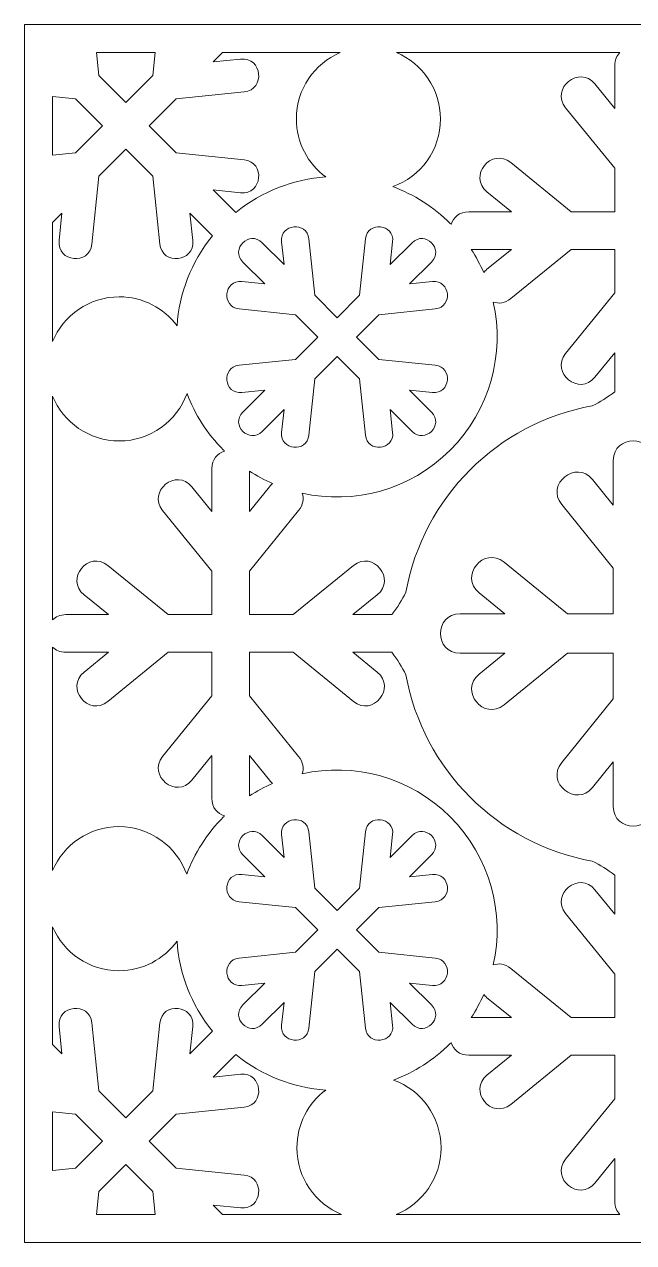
# Model space of a CAD drawing. Header units: inches. Extents: x 0 to 6, y -6 to 0.
# Drawn here: x 0 to 3, y -6 to 0 of the extents above; entities that cross this region are included whole.
import ezdxf

# ---------------------------------------------------------------- set-up
doc = ezdxf.new("R2010")
doc.units = ezdxf.units.IN
doc.header["$MEASUREMENT"] = 0
doc.layers.add('5-2 - Coasters Laser Cut', color=7, linetype='Continuous', lineweight=0)

msp = doc.modelspace()

# ---------------------------------------------------------------- linework, layer by layer
at = {"layer": '5-2 - Coasters Laser Cut'}
for points, knots in [([(0, 0), (0, 0), (0, -6), (0, -6), (0, -6), (6, -6), (6, -6), (6, -6), (6, 0), (6, 0), (6, 0), (0, 0), (0, 0)], [0, 0, 0, 0, 1, 1, 1, 2, 2, 2, 3, 3, 3, 4, 4, 4, 4]), ([(0.6327208333333374, -0.2525166666666665), (0.6327208333333374, -0.2525166666666665), (0.5000263888888918, -0.3852111111111122), (0.5000263888888918, -0.3852111111111122), (0.5000263888888918, -0.3852111111111122), (0.3673319444444461, -0.2525166666666665), (0.3673319444444461, -0.2525166666666665), (0.3673319444444461, -0.2525166666666665), (0.3555736111111148, -0.1388888888888889), (0.3555736111111148, -0.1388888888888889), (0.3555736111111148, -0.1388888888888889), (0.6444791666666686, -0.1388888888888889), (0.6444791666666686, -0.1388888888888889), (0.6444791666666686, -0.1388888888888889), (0.6327208333333374, -0.2525166666666665), (0.6327208333333374, -0.2525166666666665)], [0, 0, 0, 0, 1, 1, 1, 2, 2, 2, 3, 3, 3, 4, 4, 4, 5, 5, 5, 5]), ([(1.339237500000005, -0.4655013888888865), (1.339237500000005, -0.5829791666666703), (1.396365242502623, -0.6870763888888911), (1.484315240280819, -0.7516569444444486), (1.326226388888888, -0.7625444444444409), (1.170781944444444, -0.820608333333338), (1.041090277777773, -0.9262749999999943), (1.041090277777773, -0.9262749999999943), (0.9296736111111082, -0.8148597222222203), (0.9296736111111082, -0.8148597222222203), (0.9296736111111082, -0.8148597222222203), (1.06500972222222, -0.8290708333333389), (1.06500972222222, -0.8290708333333389), (1.171454166666661, -0.8401222222222234), (1.18858611111111, -0.6786652777777819), (1.081801388888884, -0.6673125000000053), (1.081801388888884, -0.6673125000000053), (0.7475388888888876, -0.6327222222222165), (0.7475388888888876, -0.6327222222222165), (0.7475388888888876, -0.6327222222222165), (0.6148430555555504, -0.5000277777777834), (0.6148430555555504, -0.5000277777777834), (0.6148430555555504, -0.5000277777777834), (0.7475388888888876, -0.3673347222222168), (0.7475388888888876, -0.3673347222222168), (0.7475388888888876, -0.3673347222222168), (1.081801388888884, -0.3327430555555616), (1.081801388888884, -0.3327430555555616), (1.188615277777772, -0.3213902777777724), (1.171411111111107, -0.1599347222222225), (1.065016666666666, -0.1709930555555527), (1.065016666666666, -0.1709930555555527), (0.9296722222222165, -0.1851999999999963), (0.9296722222222165, -0.1851999999999963), (0.9296722222222165, -0.1851999999999963), (0.9759833333333364, -0.1388888888888889), (0.9759833333333364, -0.1388888888888889), (0.9759833333333364, -0.1388888888888889), (1.555201349601197, -0.1388888888888889), (1.555201349601197, -0.1388888888888889), (1.428252741697077, -0.1929374999999962), (1.339237500000005, -0.3188166666666726), (1.339237500000005, -0.4655013888888865)], [0, 0, 0, 0, 1, 1, 1, 2, 2, 2, 3, 3, 3, 4, 4, 4, 5, 5, 5, 6, 6, 6, 7, 7, 7, 8, 8, 8, 9, 9, 9, 10, 10, 10, 11, 11, 11, 12, 12, 12, 13, 13, 13, 14, 14, 14, 14]), ([(2.907315204332816, -0.2045180555555564), (2.907315204332816, -0.2045180555555564), (2.907315204332816, -0.4143361111111087), (2.907315204332816, -0.4143361111111087), (2.907315204332816, -0.4143361111111087), (2.80947076236013, -0.2935430555555614), (2.80947076236013, -0.2935430555555614), (2.732466597638752, -0.1986750000000054), (2.588162434617515, -0.3151888888888834), (2.665265210447513, -0.410633333333332), (2.665265210447513, -0.410633333333332), (2.907315204332816, -0.7085611111111171), (2.907315204332816, -0.7085611111111171), (2.907315204332816, -0.7085611111111171), (2.907315204332816, -0.9229194444444475), (2.907315204332816, -0.9229194444444475), (2.907315204332816, -0.9229194444444475), (2.692956876414629, -0.9229194444444475), (2.692956876414629, -0.9229194444444475), (2.692956876414629, -0.9229194444444475), (2.39502910616314, -0.6808722222222185), (2.39502910616314, -0.6808722222222185), (2.299584664129825, -0.6037652777777744), (2.183072167073178, -0.7480708333333344), (2.277938831343312, -0.825074999999995), (2.277938831343312, -0.825074999999995), (2.398730494958524, -0.9229194444444475), (2.398730494958524, -0.9229194444444475), (2.398730494958524, -0.9229194444444475), (2.188911055814565, -0.9229194444444475), (2.188911055814565, -0.9229194444444475), (2.141076334800749, -0.9229194444444475), (2.111970779980462, -0.9510958333333341), (2.101408280247293, -0.98546111111111), (2.099866613619572, -0.983894444444445), (2.098438835877863, -0.9822569444444424), (2.09688189147275, -0.9806999999999939), (2.014131893563191, -0.8979486111111075), (1.917512451559559, -0.837636111111111), (1.814563843049149, -0.7993222222222205), (1.951220784041348, -0.7499875), (2.048915226017824, -0.6191680555555573), (2.048915226017824, -0.4655013888888865), (2.048915226017824, -0.3188166666666726), (1.959901339377615, -0.1929374999999962), (1.832951342584641, -0.1388888888888889), (1.832951342584641, -0.1388888888888889), (2.932788814800409, -0.1388888888888889), (2.932788814800409, -0.1388888888888889), (2.917406870744546, -0.1541597222222258), (2.907315204332816, -0.1759763888888857), (2.907315204332816, -0.2045180555555564)], [0, 0, 0, 0, 1, 1, 1, 2, 2, 2, 3, 3, 3, 4, 4, 4, 5, 5, 5, 6, 6, 6, 7, 7, 7, 8, 8, 8, 9, 9, 9, 10, 10, 10, 11, 11, 11, 12, 12, 12, 13, 13, 13, 14, 14, 14, 15, 15, 15, 16, 16, 16, 17, 17, 17, 17]), ([(0.2525138888888831, -0.3673347222222168), (0.2525138888888831, -0.3673347222222168), (0.3852083333333288, -0.5000277777777834), (0.3852083333333288, -0.5000277777777834), (0.3852083333333288, -0.5000277777777834), (0.2525138888888831, -0.6327222222222165), (0.2525138888888831, -0.6327222222222165), (0.2525138888888831, -0.6327222222222165), (0.1388888888888889, -0.6444805555555604), (0.1388888888888889, -0.6444805555555604), (0.1388888888888889, -0.6444805555555604), (0.1388888888888889, -0.3555749999999938), (0.1388888888888889, -0.3555749999999938), (0.1388888888888889, -0.3555749999999938), (0.2525138888888831, -0.3673347222222168), (0.2525138888888831, -0.3673347222222168)], [0, 0, 0, 0, 1, 1, 1, 2, 2, 2, 3, 3, 3, 4, 4, 4, 5, 5, 5, 5]), ([(0.1851972222222255, -0.9296749999999999), (0.1851972222222255, -0.9296749999999999), (0.1709902777777819, -1.065018055555558), (0.1709902777777819, -1.065018055555558), (0.1599333333333308, -1.171412499999999), (0.3213875000000017, -1.188616666666664), (0.3327416666666699, -1.081802777777776), (0.3327416666666699, -1.081802777777776), (0.3673319444444461, -0.7475402777777794), (0.3673319444444461, -0.7475402777777794), (0.3673319444444461, -0.7475402777777794), (0.5000263888888918, -0.6148458333333338), (0.5000263888888918, -0.6148458333333338), (0.5000263888888918, -0.6148458333333338), (0.6327208333333374, -0.7475402777777794), (0.6327208333333374, -0.7475402777777794), (0.6327208333333374, -0.7475402777777794), (0.6673111111111135, -1.081802777777776), (0.6673111111111135, -1.081802777777776), (0.67866388888889, -1.188616666666664), (0.8401194444444399, -1.171412499999999), (0.8290611111111097, -1.065018055555558), (0.8290611111111097, -1.065018055555558), (0.8148569444444494, -0.9296763888888916), (0.8148569444444494, -0.9296763888888916), (0.8148569444444494, -0.9296763888888916), (0.9262902777777778, -1.041108333333328), (0.9262902777777778, -1.041108333333328), (0.820641666666663, -1.17084166666666), (0.7626069444444409, -1.326323611111105), (0.7517680555555569, -1.484441666666662), (0.6870638888888909, -1.397856944444444), (0.5837527777777798, -1.34180277777778), (0.467347222222227, -1.34180277777778), (0.3189180555555518, -1.34180277777778), (0.1918430555555612, -1.432973611111113), (0.1388888888888889, -1.562340277777783), (0.1388888888888889, -1.562340277777783), (0.1388888888888889, -0.9759833333333364), (0.1388888888888889, -0.9759833333333364), (0.1388888888888889, -0.9759833333333364), (0.1851972222222255, -0.9296749999999999), (0.1851972222222255, -0.9296749999999999)], [0, 0, 0, 0, 1, 1, 1, 2, 2, 2, 3, 3, 3, 4, 4, 4, 5, 5, 5, 6, 6, 6, 7, 7, 7, 8, 8, 8, 9, 9, 9, 10, 10, 10, 11, 11, 11, 12, 12, 12, 13, 13, 13, 14, 14, 14, 14]), ([(1.334587499999997, -1.429836111111108), (1.334587499999997, -1.429836111111108), (1.056979166666666, -1.40110694444445), (1.056979166666666, -1.40110694444445), (0.968269444444445, -1.391679166666664), (0.9825569444444429, -1.257588888888891), (1.070918055555555, -1.26677361111111), (1.070918055555555, -1.26677361111111), (1.183322222222222, -1.278570833333333), (1.183322222222222, -1.278570833333333), (1.183322222222222, -1.278570833333333), (1.075452777777778, -1.170701388888889), (1.075452777777778, -1.170701388888889), (1.012320833333332, -1.107570833333334), (1.107697222222226, -1.01223194444444), (1.170809722222227, -1.075344444444441), (1.170809722222227, -1.075344444444441), (1.27867916666667, -1.183215277777776), (1.27867916666667, -1.183215277777776), (1.27867916666667, -1.183215277777776), (1.266875000000001, -1.070816666666663), (1.266875000000001, -1.070816666666663), (1.257698611111108, -0.9824138888888885), (1.39178746484049, -0.9681833333333365), (1.401216631268956, -1.056870833333328), (1.401216631268956, -1.056870833333328), (1.429944444444446, -1.334479166666672), (1.429944444444446, -1.334479166666672), (1.429944444444446, -1.334479166666672), (1.540148572203684, -1.444683333333336), (1.540148572203684, -1.444683333333336), (1.540148572203684, -1.444683333333336), (1.650351347197505, -1.334479166666672), (1.650351347197505, -1.334479166666672), (1.650351347197505, -1.334479166666672), (1.679080513138412, -1.056870833333328), (1.679080513138412, -1.056870833333328), (1.688508290678024, -0.9681847222222282), (1.822599953957251, -0.9824138888888885), (1.813420787522469, -1.070816666666663), (1.813420787522469, -1.070816666666663), (1.801616621154001, -1.183215277777776), (1.801616621154001, -1.183215277777776), (1.801616621154001, -1.183215277777776), (1.909487451762288, -1.075343055555549), (1.909487451762288, -1.075343055555549), (1.972601339056786, -1.012230555555561), (2.067974947758557, -1.107570833333334), (2.004844393797813, -1.170699999999998), (2.004844393797813, -1.170699999999998), (1.896973563189526, -1.278570833333333), (1.896973563189526, -1.278570833333333), (1.896973563189526, -1.278570833333333), (2.009377727016625, -1.26677361111111), (2.009377727016625, -1.26677361111111), (2.097738835895547, -1.257588888888891), (2.112026335534614, -1.391679166666664), (2.023316615553388, -1.401108333333329), (2.023316615553388, -1.401108333333329), (1.74570833333333, -1.429836111111108), (1.74570833333333, -1.429836111111108), (1.74570833333333, -1.429836111111108), (1.635504125350356, -1.540040277777772), (1.635504125350356, -1.540040277777772), (1.635504125350356, -1.540040277777772), (1.74570833333333, -1.650243055555556), (1.74570833333333, -1.650243055555556), (1.74570833333333, -1.650243055555556), (2.023316615553388, -1.678970833333336), (2.023316615553388, -1.678970833333336), (2.112004113312953, -1.688400000000001), (2.097773558116892, -1.822490277777774), (2.009370782572356, -1.813312500000001), (2.009370782572356, -1.813312500000001), (1.89697495207838, -1.801509722222224), (1.89697495207838, -1.801509722222224), (1.89697495207838, -1.801509722222224), (2.004844393797813, -1.909379166666667), (2.004844393797813, -1.909379166666667), (2.067956892203457, -1.97249305555556), (1.972616616834178, -2.067866666666671), (1.909487451762288, -2.004736111111115), (1.909487451762288, -2.004736111111115), (1.801618010042855, -1.89686527777778), (1.801618010042855, -1.89686527777778), (1.801618010042855, -1.89686527777778), (1.813415231967054, -2.009269444444448), (1.813415231967054, -2.009269444444448), (1.822598565068397, -2.09763055555556), (1.688508290678024, -2.111918055555558), (1.679080513138412, -2.023208333333337), (1.679080513138412, -2.023208333333337), (1.650351347197505, -1.745600000000005), (1.650351347197505, -1.745600000000005), (1.650351347197505, -1.745600000000005), (1.540148572203684, -1.635395833333328), (1.540148572203684, -1.635395833333328), (1.540148572203684, -1.635395833333328), (1.429944444444446, -1.745600000000005), (1.429944444444446, -1.745600000000005), (1.429944444444446, -1.745600000000005), (1.401216631268956, -2.023209722222216), (1.401216631268956, -2.023209722222216), (1.39178746484049, -2.111918055555558), (1.257697222222216, -2.09763055555556), (1.266881944444447, -2.009269444444448), (1.266881944444447, -2.009269444444448), (1.27867916666667, -1.89686527777778), (1.27867916666667, -1.89686527777778), (1.27867916666667, -1.89686527777778), (1.170809722222227, -2.004734722222224), (1.170809722222227, -2.004734722222224), (1.107679166666672, -2.067866666666671), (1.012340277777778, -1.972490277777776), (1.075452777777778, -1.909377777777775), (1.075452777777778, -1.909377777777775), (1.183322222222222, -1.801508333333332), (1.183322222222222, -1.801508333333332), (1.183322222222222, -1.801508333333332), (1.070925000000001, -1.813312500000001), (1.070925000000001, -1.813312500000001), (0.982524999999997, -1.822490277777774), (0.9682930555555532, -1.688400000000001), (1.056979166666666, -1.678972222222228), (1.056979166666666, -1.678972222222228), (1.334587499999997, -1.650243055555556), (1.334587499999997, -1.650243055555556), (1.334587499999997, -1.650243055555556), (1.444791666666661, -1.540040277777772), (1.444791666666661, -1.540040277777772), (1.444791666666661, -1.540040277777772), (1.334587499999997, -1.429836111111108), (1.334587499999997, -1.429836111111108)], [0, 0, 0, 0, 1, 1, 1, 2, 2, 2, 3, 3, 3, 4, 4, 4, 5, 5, 5, 6, 6, 6, 7, 7, 7, 8, 8, 8, 9, 9, 9, 10, 10, 10, 11, 11, 11, 12, 12, 12, 13, 13, 13, 14, 14, 14, 15, 15, 15, 16, 16, 16, 17, 17, 17, 18, 18, 18, 19, 19, 19, 20, 20, 20, 21, 21, 21, 22, 22, 22, 23, 23, 23, 24, 24, 24, 25, 25, 25, 26, 26, 26, 27, 27, 27, 28, 28, 28, 29, 29, 29, 30, 30, 30, 31, 31, 31, 32, 32, 32, 33, 33, 33, 34, 34, 34, 35, 35, 35, 36, 36, 36, 37, 37, 37, 38, 38, 38, 39, 39, 39, 40, 40, 40, 41, 41, 41, 42, 42, 42, 43, 43, 43, 44, 44, 44, 44]), ([(2.309104108333788, -1.367543055555554), (2.335398552113979, -1.376743055555556), (2.36616666666666, -1.373763888888889), (2.39502910616314, -1.350448611111106), (2.39502910616314, -1.350448611111106), (2.692956876414629, -1.108398611111106), (2.692956876414629, -1.108398611111106), (2.692956876414629, -1.108398611111106), (2.907315204332816, -1.108398611111106), (2.907315204332816, -1.108398611111106), (2.907315204332816, -1.108398611111106), (2.907315204332816, -1.322756944444449), (2.907315204332816, -1.322756944444449), (2.907315204332816, -1.322756944444449), (2.665265210447513, -1.620684722222222), (2.665265210447513, -1.620684722222222), (2.588162434617515, -1.71612916666667), (2.732466597638752, -1.832643055555561), (2.80947076236013, -1.737775000000005), (2.80947076236013, -1.737775000000005), (2.907315204332816, -1.616981944444445), (2.907315204332816, -1.616981944444445), (2.907315204332816, -1.616981944444445), (2.907315204332816, -1.808999999999994), (2.907315204332816, -1.808999999999994), (2.871429094128264, -1.837284722222218), (2.835355483928449, -1.859543055555554), (2.796147151585601, -1.878729166666668), (2.330190218912219, -1.962934722222219), (1.962981894855349, -2.330156944444448), (1.878795785870958, -2.796120833333336), (1.85979300857323, -2.83494166666666), (1.837612453578003, -2.871047222222222), (1.809083333333331, -2.907238888888893), (1.809083333333331, -2.907238888888893), (1.617056903594149, -2.907238888888893), (1.617056903594149, -2.907238888888893), (1.617056903594149, -2.907238888888893), (1.737849956098216, -2.809405555555561), (1.737849956098216, -2.809405555555561), (1.832752731478548, -2.732356944444442), (1.716181901090041, -2.588108333333328), (1.620759681278387, -2.665190277777772), (1.620759681278387, -2.665190277777772), (1.322831944444449, -2.907238888888893), (1.322831944444449, -2.907238888888893), (1.322831944444449, -2.907238888888893), (1.108473611111106, -2.907238888888893), (1.108473611111106, -2.907238888888893), (1.108473611111106, -2.907238888888893), (1.108473611111106, -2.69288055555555), (1.108473611111106, -2.69288055555555), (1.108473611111106, -2.69288055555555), (1.350523611111106, -2.394952777777777), (1.350523611111106, -2.394952777777777), (1.373861111111106, -2.366063888888889), (1.376826388888894, -2.335268055555552), (1.367595833333338, -2.308956944444439), (1.622051347912424, -2.365279166666671), (1.898941618695365, -2.29469305555555), (2.09688189147275, -2.096752777777775), (2.294802719806183, -1.898831944444446), (2.365394384689554, -1.621976388888886), (2.309104108333788, -1.367543055555554)], [0, 0, 0, 0, 1, 1, 1, 2, 2, 2, 3, 3, 3, 4, 4, 4, 5, 5, 5, 6, 6, 6, 7, 7, 7, 8, 8, 8, 9, 9, 9, 10, 10, 10, 11, 11, 11, 12, 12, 12, 13, 13, 13, 14, 14, 14, 15, 15, 15, 16, 16, 16, 17, 17, 17, 18, 18, 18, 19, 19, 19, 20, 20, 20, 21, 21, 21, 21]), ([(2.200442999967688, -1.108398611111106), (2.200442999967688, -1.108398611111106), (2.398730494958524, -1.108398611111106), (2.398730494958524, -1.108398611111106), (2.398730494958524, -1.108398611111106), (2.277938831343312, -1.206230555555559), (2.277938831343312, -1.206230555555559), (2.271637442613609, -1.211347222222217), (2.26633049830323, -1.216773611111104), (2.261826331750348, -1.222397222222222), (2.24466799885047, -1.183154166666668), (2.22429438825404, -1.144987499999994), (2.200442999967688, -1.108398611111106)], [0, 0, 0, 0, 1, 1, 1, 2, 2, 2, 3, 3, 3, 4, 4, 4, 4]), ([(0.9229944444444474, -2.188837500000002), (0.9229944444444474, -2.188837500000002), (0.9229944444444474, -2.398655555555554), (0.9229944444444474, -2.398655555555554), (0.9229944444444474, -2.398655555555554), (0.8251499999999952, -2.277862499999994), (0.8251499999999952, -2.277862499999994), (0.7481458333333345, -2.182994444444438), (0.603841666666666, -2.299506944444449), (0.6809472222222186, -2.394952777777777), (0.6809472222222186, -2.394952777777777), (0.9229944444444474, -2.69288055555555), (0.9229944444444474, -2.69288055555555), (0.9229944444444474, -2.69288055555555), (0.9229944444444474, -2.907238888888893), (0.9229944444444474, -2.907238888888893), (0.9229944444444474, -2.907238888888893), (0.7086374999999963, -2.907238888888893), (0.7086374999999963, -2.907238888888893), (0.7086374999999963, -2.907238888888893), (0.4107083333333322, -2.665190277777772), (0.4107083333333322, -2.665190277777772), (0.3152875000000045, -2.588108333333328), (0.1987180555555596, -2.732356944444442), (0.2936194444444405, -2.809405555555561), (0.2936194444444405, -2.809405555555561), (0.4144111111111089, -2.907238888888893), (0.4144111111111089, -2.907238888888893), (0.4144111111111089, -2.907238888888893), (0.2045930555555565, -2.907238888888893), (0.2045930555555565, -2.907238888888893), (0.1760069444444399, -2.907238888888893), (0.15416527777778, -2.917366666666667), (0.1388888888888889, -2.932797222222221), (0.1388888888888889, -2.932797222222221), (0.1388888888888889, -1.830943055555558), (0.1388888888888889, -1.830943055555558), (0.1918430555555612, -1.960308333333336), (0.3189180555555518, -2.051479166666669), (0.467347222222227, -2.051479166666669), (0.6206527777777763, -2.051479166666669), (0.751237500000002, -1.954255555555555), (0.8008374999999937, -1.818106944444442), (0.8392166666666676, -1.919677777777779), (0.8990638888888927, -2.014986111111107), (0.9808305555555609, -2.096752777777775), (0.9823972222222259, -2.09831944444444), (0.9840430555555535, -2.09975555555555), (0.9856208333333395, -2.101306944444445), (0.951218055555551, -2.11184722222222), (0.9229944444444474, -2.1409625), (0.9229944444444474, -2.188837500000002)], [0, 0, 0, 0, 1, 1, 1, 2, 2, 2, 3, 3, 3, 4, 4, 4, 5, 5, 5, 6, 6, 6, 7, 7, 7, 8, 8, 8, 9, 9, 9, 10, 10, 10, 11, 11, 11, 12, 12, 12, 13, 13, 13, 14, 14, 14, 15, 15, 15, 16, 16, 16, 17, 17, 17, 17]), ([(2.900006871184107, -3.8517375), (2.900006871184107, -3.8517375), (2.900006871184107, -3.631405555555551), (2.900006871184107, -3.631405555555551), (2.900006871184107, -3.631405555555551), (2.797261040446351, -3.758249999999987), (2.797261040446351, -3.758249999999987), (2.716398542489109, -3.857870833333334), (2.56486521298383, -3.735520833333339), (2.645830488716253, -3.635293055555545), (2.645830488716253, -3.635293055555545), (2.900006871184107, -3.322438888888882), (2.900006871184107, -3.322438888888882), (2.900006871184107, -3.322438888888882), (2.900006871184107, -3.097343055555559), (2.900006871184107, -3.097343055555559), (2.900006871184107, -3.097343055555559), (2.674911043537172, -3.097343055555559), (2.674911043537172, -3.097343055555559), (2.674911043537172, -3.097343055555559), (2.362056884773866, -3.351519444444445), (2.362056884773866, -3.351519444444445), (2.261854109527424, -3.432463888888883), (2.139443001508678, -3.280987500000012), (2.239099943435576, -3.200077777777778), (2.239099943435576, -3.200077777777778), (2.365941606897952, -3.097343055555559), (2.365941606897952, -3.097343055555559), (2.365941606897952, -3.097343055555559), (2.145612445797269, -3.097343055555559), (2.145612445797269, -3.097343055555559), (2.016701337942726, -3.097343055555559), (2.016666666666663, -2.902570833333331), (2.145612445797269, -2.902570833333331), (2.145612445797269, -2.902570833333331), (2.365941606897952, -2.902570833333331), (2.365941606897952, -2.902570833333331), (2.365941606897952, -2.902570833333331), (2.239099943435576, -2.799823611111112), (2.239099943435576, -2.799823611111112), (2.139479112618876, -2.7189625), (2.261829109528055, -2.56742916666667), (2.362056884773866, -2.648397222222216), (2.362056884773866, -2.648397222222216), (2.674911043537172, -2.902570833333331), (2.674911043537172, -2.902570833333331), (2.674911043537172, -2.902570833333331), (2.900006871184107, -2.902570833333331), (2.900006871184107, -2.902570833333331), (2.900006871184107, -2.902570833333331), (2.900006871184107, -2.677473611111117), (2.900006871184107, -2.677473611111117), (2.900006871184107, -2.677473611111117), (2.645830488716253, -2.364619444444441), (2.645830488716253, -2.364619444444441), (2.56486521298383, -2.264393055555551), (2.716398542489109, -2.142043055555556), (2.797261040446351, -2.24166388888889), (2.797261040446351, -2.24166388888889), (2.900006871184107, -2.368508333333339), (2.900006871184107, -2.368508333333339), (2.900006871184107, -2.368508333333339), (2.900006871184107, -2.148177777777783), (2.900006871184107, -2.148177777777783), (2.900006871184107, -2.019229166666668), (3.094779088485968, -2.019265277777776), (3.094779088485968, -2.148177777777783), (3.094779088485968, -2.148177777777783), (3.094779088485968, -2.368508333333339), (3.094779088485968, -2.368508333333339), (3.094779088485968, -2.368508333333339), (3.197513888888882, -2.24166388888889), (3.197513888888882, -2.24166388888889), (3.27842213940231, -2.142008333333326), (3.42989713557573, -2.264418055555552), (3.348952693176114, -2.364619444444441), (3.348952693176114, -2.364619444444441), (3.094779088485968, -2.677473611111117), (3.094779088485968, -2.677473611111117), (3.094779088485968, -2.677473611111117), (3.094779088485968, -2.902570833333331), (3.094779088485968, -2.902570833333331), (3.094779088485968, -2.902570833333331), (3.319876305021757, -2.902570833333331), (3.319876305021757, -2.902570833333331), (3.319876305021757, -2.902570833333331), (3.632730463785062, -2.648397222222216), (3.632730463785062, -2.648397222222216), (3.73295685014202, -2.56742916666667), (3.855308235940052, -2.7189625), (3.755687405123353, -2.799823611111112), (3.755687405123353, -2.799823611111112), (3.628841574994415, -2.902570833333331), (3.628841574994415, -2.902570833333331), (3.628841574994415, -2.902570833333331), (3.849172124983952, -2.902570833333331), (3.849172124983952, -2.902570833333331), (3.978120732837547, -2.902570833333331), (3.978084621727349, -3.097343055555559), (3.849172124983952, -3.097343055555559), (3.849172124983952, -3.097343055555559), (3.628841574994415, -3.097343055555559), (3.628841574994415, -3.097343055555559), (3.628841574994415, -3.097343055555559), (3.755687405123353, -3.200077777777778), (3.755687405123353, -3.200077777777778), (3.855341569272543, -3.280987500000012), (3.732933239031505, -3.432463888888883), (3.632730463785062, -3.351519444444445), (3.632730463785062, -3.351519444444445), (3.319876305021757, -3.097343055555559), (3.319876305021757, -3.097343055555559), (3.319876305021757, -3.097343055555559), (3.094779088485968, -3.097343055555559), (3.094779088485968, -3.097343055555559), (3.094779088485968, -3.097343055555559), (3.094779088485968, -3.322438888888882), (3.094779088485968, -3.322438888888882), (3.094779088485968, -3.322438888888882), (3.348952693176114, -3.635293055555545), (3.348952693176114, -3.635293055555545), (3.42989713557573, -3.735495833333339), (3.27842213940231, -3.857906944444443), (3.197513888888882, -3.758249999999987), (3.197513888888882, -3.758249999999987), (3.094779088485968, -3.631405555555551), (3.094779088485968, -3.631405555555551), (3.094779088485968, -3.631405555555551), (3.094779088485968, -3.8517375), (3.094779088485968, -3.8517375), (3.094779088485968, -3.980649999999993), (2.900006871184107, -3.980684722222223), (2.900006871184107, -3.8517375)], [0, 0, 0, 0, 1, 1, 1, 2, 2, 2, 3, 3, 3, 4, 4, 4, 5, 5, 5, 6, 6, 6, 7, 7, 7, 8, 8, 8, 9, 9, 9, 10, 10, 10, 11, 11, 11, 12, 12, 12, 13, 13, 13, 14, 14, 14, 15, 15, 15, 16, 16, 16, 17, 17, 17, 18, 18, 18, 19, 19, 19, 20, 20, 20, 21, 21, 21, 22, 22, 22, 23, 23, 23, 24, 24, 24, 25, 25, 25, 26, 26, 26, 27, 27, 27, 28, 28, 28, 29, 29, 29, 30, 30, 30, 31, 31, 31, 32, 32, 32, 33, 33, 33, 34, 34, 34, 35, 35, 35, 36, 36, 36, 37, 37, 37, 38, 38, 38, 39, 39, 39, 40, 40, 40, 41, 41, 41, 42, 42, 42, 43, 43, 43, 44, 44, 44, 44]), ([(1.108473611111106, -2.398655555555554), (1.108473611111106, -2.398655555555554), (1.108473611111106, -2.200280555555549), (1.108473611111106, -2.200280555555549), (1.145083333333332, -2.224148611111116), (1.18327083333333, -2.24453472222222), (1.222538888888885, -2.261701388888885), (1.216891666666672, -2.266216666666663), (1.211443055555554, -2.271537499999996), (1.206306944444438, -2.277862499999994), (1.206306944444438, -2.277862499999994), (1.108473611111106, -2.398655555555554), (1.108473611111106, -2.398655555555554)], [0, 0, 0, 0, 1, 1, 1, 2, 2, 2, 3, 3, 3, 4, 4, 4, 4]), ([(0.1388888888888889, -3.067168055555561), (0.1541638888888883, -3.082593055555561), (0.1760055555555608, -3.092718055555552), (0.2045930555555565, -3.092718055555552), (0.2045930555555565, -3.092718055555552), (0.4144111111111089, -3.092718055555552), (0.4144111111111089, -3.092718055555552), (0.4144111111111089, -3.092718055555552), (0.2936194444444405, -3.190562499999991), (0.2936194444444405, -3.190562499999991), (0.1987513888888846, -3.267566666666677), (0.3152638888888835, -3.41187083333332), (0.4107083333333322, -3.33476666666666), (0.4107083333333322, -3.33476666666666), (0.7086374999999963, -3.092718055555552), (0.7086374999999963, -3.092718055555552), (0.7086374999999963, -3.092718055555552), (0.9229944444444474, -3.092718055555552), (0.9229944444444474, -3.092718055555552), (0.9229944444444474, -3.092718055555552), (0.9229944444444474, -3.30707499999999), (0.9229944444444474, -3.30707499999999), (0.9229944444444474, -3.30707499999999), (0.6809472222222186, -3.605002777777776), (0.6809472222222186, -3.605002777777776), (0.603841666666666, -3.700448611111116), (0.7481458333333345, -3.816961111111115), (0.8251499999999952, -3.722093055555559), (0.8251499999999952, -3.722093055555559), (0.9229944444444474, -3.60130277777777), (0.9229944444444474, -3.60130277777777), (0.9229944444444474, -3.60130277777777), (0.9229944444444474, -3.811120833333335), (0.9229944444444474, -3.811120833333335), (0.9229944444444474, -3.858976388888878), (0.9511944444444427, -3.888084722222224), (0.9855777777777726, -3.89863611111112), (0.9840055555555535, -3.90018333333334), (0.98236527777778, -3.901615277777788), (0.9808027777777775, -3.903176388888899), (0.8980277777777828, -3.985952777777785), (0.8377013888888944, -4.082605555555548), (0.7993916666666666, -4.185586111111105), (0.7500902777777835, -4.048866666666677), (0.6192416666666657, -3.951111111111104), (0.4655291666666699, -3.951111111111104), (0.3188194444444434, -3.951111111111104), (0.1929222222222253, -4.040154166666676), (0.1388888888888889, -4.167137500000004), (0.1388888888888889, -4.167137500000004), (0.1388888888888889, -3.067168055555561), (0.1388888888888889, -3.067168055555561)], [0, 0, 0, 0, 1, 1, 1, 2, 2, 2, 3, 3, 3, 4, 4, 4, 5, 5, 5, 6, 6, 6, 7, 7, 7, 8, 8, 8, 9, 9, 9, 10, 10, 10, 11, 11, 11, 12, 12, 12, 13, 13, 13, 14, 14, 14, 15, 15, 15, 16, 16, 16, 17, 17, 17, 17]), ([(2.665266599336367, -4.379273611111102), (2.665266599336367, -4.379273611111102), (2.907313815443962, -4.677201388888887), (2.907313815443962, -4.677201388888887), (2.907313815443962, -4.677201388888887), (2.907313815443962, -4.89155972222223), (2.907313815443962, -4.89155972222223), (2.907313815443962, -4.89155972222223), (2.692955487525776, -4.89155972222223), (2.692955487525776, -4.89155972222223), (2.692955487525776, -4.89155972222223), (2.395027777777777, -4.649508333333338), (2.395027777777777, -4.649508333333338), (2.366152777777781, -4.626181944444447), (2.335370774336903, -4.623211111111104), (2.30906799722359, -4.632425000000012), (2.365373551356747, -4.377980555555546), (2.294786053139937, -4.101108333333336), (2.096855502584528, -3.903176388888899), (1.898923563140265, -3.70524583333334), (1.622051347912424, -3.63465833333334), (1.367608333333338, -3.690963888888897), (1.376822222222219, -3.664661111111121), (1.373849999999998, -3.633879166666676), (1.350523611111106, -3.605002777777776), (1.350523611111106, -3.605002777777776), (1.108473611111106, -3.30707499999999), (1.108473611111106, -3.30707499999999), (1.108473611111106, -3.30707499999999), (1.108473611111106, -3.092718055555552), (1.108473611111106, -3.092718055555552), (1.108473611111106, -3.092718055555552), (1.322831944444449, -3.092718055555552), (1.322831944444449, -3.092718055555552), (1.322831944444449, -3.092718055555552), (1.620759681278387, -3.33476666666666), (1.620759681278387, -3.33476666666666), (1.716204123311702, -3.41187083333332), (1.832718009257203, -3.267566666666677), (1.737849956098216, -3.190562499999991), (1.737849956098216, -3.190562499999991), (1.617056903594149, -3.092718055555552), (1.617056903594149, -3.092718055555552), (1.617056903594149, -3.092718055555552), (1.80908189874319, -3.092718055555552), (1.80908189874319, -3.092718055555552), (1.837509675802822, -3.128779166666668), (1.85974161968564, -3.164911111111122), (1.878795785870958, -3.203836111111109), (1.962980505966495, -3.6698013888889), (2.330190218912219, -4.037025000000008), (2.796149929363309, -4.121229166666656), (2.835192983932554, -4.140334722222228), (2.871254094132685, -4.162534722222213), (2.907313815443962, -4.190955555555547), (2.907313815443962, -4.190955555555547), (2.907313815443962, -4.382976388888891), (2.907313815443962, -4.382976388888891), (2.907313815443962, -4.382976388888891), (2.809480484582106, -4.262181944444439), (2.809480484582106, -4.262181944444439), (2.732433264306261, -4.167280555555558), (2.588183267950322, -4.283851388888883), (2.665266599336367, -4.379273611111102)], [0, 0, 0, 0, 1, 1, 1, 2, 2, 2, 3, 3, 3, 4, 4, 4, 5, 5, 5, 6, 6, 6, 7, 7, 7, 8, 8, 8, 9, 9, 9, 10, 10, 10, 11, 11, 11, 12, 12, 12, 13, 13, 13, 14, 14, 14, 15, 15, 15, 16, 16, 16, 17, 17, 17, 18, 18, 18, 19, 19, 19, 20, 20, 20, 21, 21, 21, 21]), ([(1.108473611111106, -3.60130277777777), (1.108473611111106, -3.60130277777777), (1.206306944444438, -3.722093055555559), (1.206306944444438, -3.722093055555559), (1.211431944444446, -3.728406944444436), (1.216870833333334, -3.733720833333336), (1.22250555555556, -3.738230555555547), (1.183250000000005, -3.755391666666658), (1.145073611111115, -3.775773611111111), (1.108473611111106, -3.799631944444449), (1.108473611111106, -3.799631944444449), (1.108473611111106, -3.60130277777777), (1.108473611111106, -3.60130277777777)], [0, 0, 0, 0, 1, 1, 1, 2, 2, 2, 3, 3, 3, 4, 4, 4, 4]), ([(1.745702733677616, -4.570115277777782), (1.745702733677616, -4.570115277777782), (2.023312448886827, -4.598843055555562), (2.023312448886827, -4.598843055555562), (2.112020779979199, -4.608273611111118), (2.097733280340131, -4.742362499999999), (2.009370782572356, -4.733177777777781), (2.009370782572356, -4.733177777777781), (1.896968007634111, -4.721380555555545), (1.896968007634111, -4.721380555555545), (1.896968007634111, -4.721380555555545), (2.004837449353544, -4.829250000000001), (2.004837449353544, -4.829250000000001), (2.067968003314288, -4.892381944444448), (1.972593005723663, -4.987719444444437), (1.909480507318019, -4.924606944444449), (1.909480507318019, -4.924606944444449), (1.801609676709732, -4.816737499999994), (1.801609676709732, -4.816737499999994), (1.801609676709732, -4.816737499999994), (1.813415231967054, -4.92913611111112), (1.813415231967054, -4.92913611111112), (1.822593009512982, -5.017536111111111), (1.688502735122609, -5.031766666666675), (1.679074957582997, -4.943079166666671), (1.679074957582997, -4.943079166666671), (1.650347222222219, -4.665472222222231), (1.650347222222219, -4.665472222222231), (1.650347222222219, -4.665472222222231), (1.540143016648269, -4.555269444444446), (1.540143016648269, -4.555269444444446), (1.540143016648269, -4.555269444444446), (1.429938852765594, -4.665472222222231), (1.429938852765594, -4.665472222222231), (1.429938852765594, -4.665472222222231), (1.401209686824687, -4.943079166666671), (1.401209686824687, -4.943079166666671), (1.391781909285075, -5.031790277777771), (1.257691666666662, -5.017502777777786), (1.266876388888893, -4.92914166666666), (1.266876388888893, -4.92914166666666), (1.278673611111116, -4.816737499999994), (1.278673611111116, -4.816737499999994), (1.278673611111116, -4.816737499999994), (1.17080416666666, -4.924606944444449), (1.17080416666666, -4.924606944444449), (1.107672222222226, -4.987737499999992), (1.012334722222223, -4.892363888888894), (1.075447222222224, -4.829250000000001), (1.075447222222224, -4.829250000000001), (1.18331805555556, -4.721380555555545), (1.18331805555556, -4.721380555555545), (1.18331805555556, -4.721380555555545), (1.070918055555555, -4.733183333333323), (1.070918055555555, -4.733183333333323), (0.9825166666666721, -4.742361111111121), (0.9682861111111074, -4.608270833333335), (1.056973611111111, -4.598843055555562), (1.056973611111111, -4.598843055555562), (1.334581944444443, -4.570115277777782), (1.334581944444443, -4.570115277777782), (1.334581944444443, -4.570115277777782), (1.44478468572389, -4.459911111111119), (1.44478468572389, -4.459911111111119), (1.44478468572389, -4.459911111111119), (1.334581944444443, -4.349708333333333), (1.334581944444443, -4.349708333333333), (1.334581944444443, -4.349708333333333), (1.056973611111111, -4.320979166666676), (1.056973611111111, -4.320979166666676), (0.9682874999999992, -4.311549999999998), (0.9825166666666721, -4.177459722222212), (1.070918055555555, -4.186638888888889), (1.070918055555555, -4.186638888888889), (1.18331805555556, -4.198443055555546), (1.18331805555556, -4.198443055555546), (1.18331805555556, -4.198443055555546), (1.075445833333333, -4.090572222222211), (1.075445833333333, -4.090572222222211), (1.01233194444444, -4.027459722222222), (1.107672222222226, -3.932086111111099), (1.170802777777781, -3.995215277777788), (1.170802777777781, -3.995215277777788), (1.278673611111116, -4.103086111111123), (1.278673611111116, -4.103086111111123), (1.278673611111116, -4.103086111111123), (1.266876388888893, -3.990681944444455), (1.266876388888893, -3.990681944444455), (1.257691666666662, -3.90232083333333), (1.391781909285075, -3.88803333333332), (1.401211075713541, -3.976741666666662), (1.401211075713541, -3.976741666666662), (1.429938852765594, -4.254351388888886), (1.429938852765594, -4.254351388888886), (1.429938852765594, -4.254351388888886), (1.540143016648269, -4.364555555555549), (1.540143016648269, -4.364555555555549), (1.540143016648269, -4.364555555555549), (1.650347222222219, -4.254351388888886), (1.650347222222219, -4.254351388888886), (1.650347222222219, -4.254351388888886), (1.679073568694143, -3.976741666666662), (1.679073568694143, -3.976741666666662), (1.688501346233755, -3.888055555555562), (1.822593009512982, -3.902284722222222), (1.813415231967054, -3.990687499999997), (1.813415231967054, -3.990687499999997), (1.80161245448744, -4.103084722222218), (1.80161245448744, -4.103084722222218), (1.80161245448744, -4.103084722222218), (1.909481896206873, -3.995215277777788), (1.909481896206873, -3.995215277777788), (1.97259578350137, -3.932102777777774), (2.067968003314288, -4.027441666666669), (2.004838838242398, -4.090572222222211), (2.004838838242398, -4.090572222222211), (1.896968007634111, -4.198441666666667), (1.896968007634111, -4.198441666666667), (1.896968007634111, -4.198441666666667), (2.009370782572356, -4.186645833333336), (2.009370782572356, -4.186645833333336), (2.097733280340131, -4.177461111111116), (2.112020779979199, -4.311549999999998), (2.023309671109119, -4.320979166666676), (2.023309671109119, -4.320979166666676), (1.745702733677616, -4.349708333333333), (1.745702733677616, -4.349708333333333), (1.745702733677616, -4.349708333333333), (1.63549856979494, -4.459911111111119), (1.63549856979494, -4.459911111111119), (1.63549856979494, -4.459911111111119), (1.745702733677616, -4.570115277777782), (1.745702733677616, -4.570115277777782)], [0, 0, 0, 0, 1, 1, 1, 2, 2, 2, 3, 3, 3, 4, 4, 4, 5, 5, 5, 6, 6, 6, 7, 7, 7, 8, 8, 8, 9, 9, 9, 10, 10, 10, 11, 11, 11, 12, 12, 12, 13, 13, 13, 14, 14, 14, 15, 15, 15, 16, 16, 16, 17, 17, 17, 18, 18, 18, 19, 19, 19, 20, 20, 20, 21, 21, 21, 22, 22, 22, 23, 23, 23, 24, 24, 24, 25, 25, 25, 26, 26, 26, 27, 27, 27, 28, 28, 28, 29, 29, 29, 30, 30, 30, 31, 31, 31, 32, 32, 32, 33, 33, 33, 34, 34, 34, 35, 35, 35, 36, 36, 36, 37, 37, 37, 38, 38, 38, 39, 39, 39, 40, 40, 40, 41, 41, 41, 42, 42, 42, 43, 43, 43, 44, 44, 44, 44]), ([(0.1388888888888889, -4.444762499999998), (0.1929222222222253, -4.571747222222231), (0.3188194444444434, -4.660788888888898), (0.4655291666666699, -4.660788888888898), (0.5830486111111163, -4.660788888888898), (0.6871749999999995, -4.603619444444448), (0.7517500000000029, -4.515618055555553), (0.7626138888888869, -4.673725000000002), (0.8206666666666629, -4.829194444444434), (0.9263291666666695, -4.958908333333334), (0.9263291666666695, -4.958908333333334), (0.814886111111112, -5.07035277777777), (0.814886111111112, -5.07035277777777), (0.814886111111112, -5.07035277777777), (0.8290972222222182, -4.935018055555549), (0.8290972222222182, -4.935018055555549), (0.840148611111115, -4.828573611111121), (0.6786916666666608, -4.811438888888889), (0.667340277777776, -4.918224999999993), (0.667340277777776, -4.918224999999993), (0.6327499999999998, -5.252488888888895), (0.6327499999999998, -5.252488888888895), (0.6327499999999998, -5.252488888888895), (0.5000555555555543, -5.38518333333334), (0.5000555555555543, -5.38518333333334), (0.5000555555555543, -5.38518333333334), (0.3673611111111086, -5.252488888888895), (0.3673611111111086, -5.252488888888895), (0.3673611111111086, -5.252488888888895), (0.3327708333333324, -4.918224999999993), (0.3327708333333324, -4.918224999999993), (0.3214166666666642, -4.81141250000001), (0.159962500000006, -4.828616666666675), (0.1710208333333361, -4.935009722222225), (0.1710208333333361, -4.935009722222225), (0.185226388888888, -5.070354166666675), (0.185226388888888, -5.070354166666675), (0.185226388888888, -5.070354166666675), (0.1388888888888889, -5.024016666666662), (0.1388888888888889, -5.024016666666662), (0.1388888888888889, -5.024016666666662), (0.1388888888888889, -4.444762499999998), (0.1388888888888889, -4.444762499999998)], [0, 0, 0, 0, 1, 1, 1, 2, 2, 2, 3, 3, 3, 4, 4, 4, 5, 5, 5, 6, 6, 6, 7, 7, 7, 8, 8, 8, 9, 9, 9, 10, 10, 10, 11, 11, 11, 12, 12, 12, 13, 13, 13, 14, 14, 14, 14]), ([(2.398730494958524, -4.89155972222223), (2.398730494958524, -4.89155972222223), (2.20039994441322, -4.89155972222223), (2.20039994441322, -4.89155972222223), (2.224259666032695, -4.854959722222221), (2.244640221073394, -4.816781944444452), (2.261801331750979, -4.777526388888897), (2.266311053859276, -4.783162499999989), (2.271624999999997, -4.788600000000011), (2.277937442454458, -4.793726388888899), (2.277937442454458, -4.793726388888899), (2.398730494958524, -4.89155972222223), (2.398730494958524, -4.89155972222223)], [0, 0, 0, 0, 1, 1, 1, 2, 2, 2, 3, 3, 3, 4, 4, 4, 4]), ([(1.818218009623503, -5.199218055555547), (1.91978467372438, -5.160838888888898), (2.015091615761169, -5.100993055555565), (2.096855502584528, -5.019230555555546), (2.098418002545056, -5.017668055555557), (2.099848558064473, -5.016026388888879), (2.101395780247609, -5.014455555555564), (2.111947168869947, -5.048838888888894), (2.141056890356796, -5.07703750000001), (2.188912444703419, -5.07703750000001), (2.188912444703419, -5.07703750000001), (2.398730494958524, -5.07703750000001), (2.398730494958524, -5.07703750000001), (2.398730494958524, -5.07703750000001), (2.277937442454458, -5.174883333333329), (2.277937442454458, -5.174883333333329), (2.183069444444438, -5.251886111111111), (2.299583333333329, -5.396191666666658), (2.395027777777777, -5.319084722222214), (2.395027777777777, -5.319084722222214), (2.692955487525776, -5.07703750000001), (2.692955487525776, -5.07703750000001), (2.692955487525776, -5.07703750000001), (2.907313815443962, -5.07703750000001), (2.907313815443962, -5.07703750000001), (2.907313815443962, -5.07703750000001), (2.907313815443962, -5.291395833333328), (2.907313815443962, -5.291395833333328), (2.907313815443962, -5.291395833333328), (2.665266599336367, -5.589323611111113), (2.665266599336367, -5.589323611111113), (2.588183267950322, -5.684745833333332), (2.732433264306261, -5.801313888888898), (2.809480484582106, -5.706413888888897), (2.809480484582106, -5.706413888888897), (2.907313815443962, -5.585620833333323), (2.907313815443962, -5.585620833333323), (2.907313815443962, -5.585620833333323), (2.907313815443962, -5.795438888888889), (2.907313815443962, -5.795438888888889), (2.907313815443962, -5.824005555555559), (2.917429092966206, -5.84583749999999), (2.932841592576854, -5.86111111111111), (2.932841592576854, -5.86111111111111), (1.831037453744102, -5.86111111111111), (1.831037453744102, -5.86111111111111), (1.960368006032492, -5.808141666666667), (2.051506892619019, -5.681083333333339), (2.051506892619019, -5.532679166666664), (2.051506892619019, -5.379406944444452), (1.95432217285189, -5.248843055555552), (1.818218009623503, -5.199218055555547)], [0, 0, 0, 0, 1, 1, 1, 2, 2, 2, 3, 3, 3, 4, 4, 4, 5, 5, 5, 6, 6, 6, 7, 7, 7, 8, 8, 8, 9, 9, 9, 10, 10, 10, 11, 11, 11, 12, 12, 12, 13, 13, 13, 14, 14, 14, 15, 15, 15, 16, 16, 16, 17, 17, 17, 17]), ([(0.9297013888888916, -5.814829166666665), (0.9297013888888916, -5.814829166666665), (1.065045833333329, -5.829036111111109), (1.065045833333329, -5.829036111111109), (1.171440277777782, -5.840094444444452), (1.188643055555555, -5.678638888888877), (1.08183055555556, -5.6672861111111), (1.08183055555556, -5.6672861111111), (0.7475666666666712, -5.632694444444445), (0.7475666666666712, -5.632694444444445), (0.7475666666666712, -5.632694444444445), (0.6148736111111172, -5.500001388888878), (0.6148736111111172, -5.500001388888878), (0.6148736111111172, -5.500001388888878), (0.7475666666666712, -5.367305555555554), (0.7475666666666712, -5.367305555555554), (0.7475666666666712, -5.367305555555554), (1.081829166666668, -5.332713888888898), (1.081829166666668, -5.332713888888898), (1.188643055555555, -5.321362500000001), (1.171440277777782, -5.159906944444451), (1.065045833333329, -5.170965277777768), (1.065045833333329, -5.170965277777768), (0.9297041666666624, -5.185170833333333), (0.9297041666666624, -5.185170833333333), (0.9297041666666624, -5.185170833333333), (1.041150000000003, -5.073722222222234), (1.041150000000003, -5.073722222222234), (1.17086388888889, -5.179377777777769), (1.326330555555551, -5.2374236111111), (1.484434684722246, -5.248284722222225), (1.397868020242438, -5.312990277777771), (1.34183055555555, -5.416288888888882), (1.34183055555555, -5.532679166666664), (1.34183055555555, -5.681083333333339), (1.432969408244591, -5.808141666666667), (1.562299960532982, -5.86111111111111), (1.562299960532982, -5.86111111111111), (0.9759833333333364, -5.86111111111111), (0.9759833333333364, -5.86111111111111), (0.9759833333333364, -5.86111111111111), (0.9297013888888916, -5.814829166666665), (0.9297013888888916, -5.814829166666665)], [0, 0, 0, 0, 1, 1, 1, 2, 2, 2, 3, 3, 3, 4, 4, 4, 5, 5, 5, 6, 6, 6, 7, 7, 7, 8, 8, 8, 9, 9, 9, 10, 10, 10, 11, 11, 11, 12, 12, 12, 13, 13, 13, 14, 14, 14, 14]), ([(0.25254444444445, -5.367305555555554), (0.25254444444445, -5.367305555555554), (0.3852375000000039, -5.500001388888878), (0.3852375000000039, -5.500001388888878), (0.3852375000000039, -5.500001388888878), (0.25254444444445, -5.632694444444445), (0.25254444444445, -5.632694444444445), (0.25254444444445, -5.632694444444445), (0.1388888888888889, -5.644455555555547), (0.1388888888888889, -5.644455555555547), (0.1388888888888889, -5.644455555555547), (0.1388888888888889, -5.355544444444451), (0.1388888888888889, -5.355544444444451), (0.1388888888888889, -5.355544444444451), (0.25254444444445, -5.367305555555554), (0.25254444444445, -5.367305555555554)], [0, 0, 0, 0, 1, 1, 1, 2, 2, 2, 3, 3, 3, 4, 4, 4, 5, 5, 5, 5]), ([(0.3673611111111086, -5.747512500000008), (0.3673611111111086, -5.747512500000008), (0.5000555555555543, -5.614818055555562), (0.5000555555555543, -5.614818055555562), (0.5000555555555543, -5.614818055555562), (0.6327499999999998, -5.747512500000008), (0.6327499999999998, -5.747512500000008), (0.6327499999999998, -5.747512500000008), (0.6445055555555605, -5.86111111111111), (0.6445055555555605, -5.86111111111111), (0.6445055555555605, -5.86111111111111), (0.3556055555555607, -5.86111111111111), (0.3556055555555607, -5.86111111111111), (0.3556055555555607, -5.86111111111111), (0.3673611111111086, -5.747512500000008), (0.3673611111111086, -5.747512500000008)], [0, 0, 0, 0, 1, 1, 1, 2, 2, 2, 3, 3, 3, 4, 4, 4, 5, 5, 5, 5])]:
    msp.add_open_spline(points, degree=3, knots=knots, dxfattribs=at)

doc.saveas('drawing.dxf')
